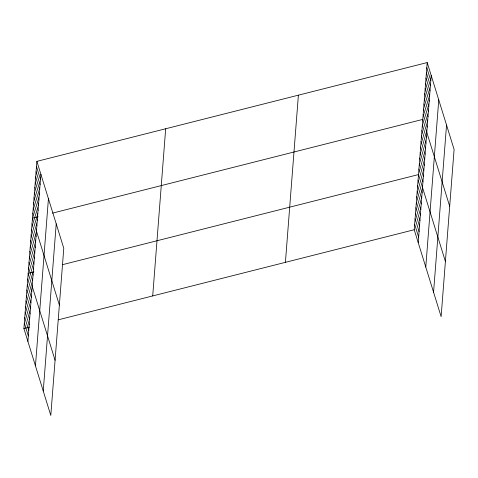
<?xml version="1.0" encoding="UTF-8"?>
<svg xmlns="http://www.w3.org/2000/svg" width="478" height="478" viewBox="0 0 478 478"><rect width="100%" height="100%" fill="white"/><g stroke="black" fill="none" stroke-linecap="round" stroke-linejoin="round"><path stroke-width="0.72" d="M36.878 161.361L63.777 248.267L50.799 415.436L23.9 328.529L36.878 161.361L427.201 62.564L454.1 149.471L441.122 316.639L414.223 229.733L427.201 62.564M27.897 341.441L40.875 174.273M35.456 365.861L48.433 198.693M43.247 391.016L56.219 223.847M152.709 295.924L165.681 128.755M285.414 262.338L298.392 95.17M418.22 242.651L431.198 75.482M425.779 267.071L438.756 99.902M433.564 292.225L446.542 125.057M38.186 216.749L32.462 218.195L59.368 305.101M52.502 213.122L422.785 119.404L449.69 206.311M33.908 271.91L28.184 273.362L55.084 360.269M62.528 264.669L418.507 174.572L445.406 261.478M23.9 328.529L29.624 327.077M58.25 319.836L414.223 229.733M426.794 67.733L430.798 80.651M426.394 72.901L430.391 85.819M425.994 78.069L429.991 90.981M425.593 83.232L429.591 96.15M425.193 88.4L429.19 101.318M424.793 93.569L428.79 106.486M424.392 98.737L428.39 111.649M423.992 103.899L427.989 116.817M423.586 109.068L427.589 121.986M423.185 114.236L427.183 127.154M422.361 124.919L426.358 137.837M421.931 130.434L425.928 143.352M421.5 135.955L425.498 148.867M421.076 141.47L425.073 154.388M420.646 146.985L424.643 159.903M420.216 152.5L424.213 165.418M419.792 158.021L423.789 170.933M419.361 163.536L423.359 176.454M418.931 169.051L422.928 181.969M418.077 180.087L422.074 193.004M417.647 185.601L421.644 198.519M417.222 191.116L421.22 204.034M416.792 196.637L420.789 209.549M416.362 202.152L420.359 215.07M415.938 207.667L419.935 220.585M415.507 213.182L419.505 226.1M415.077 218.703L419.075 231.621M414.653 224.218L418.65 237.136M36.471 166.523L40.475 179.441M36.071 171.692L40.074 184.61M35.671 176.86L39.668 189.778M35.27 182.028L39.268 194.94M34.87 187.191L38.867 200.109M34.47 192.359L38.467 205.277M34.069 197.528L38.067 210.445M33.669 202.696L37.666 215.614M33.269 207.864L37.266 220.776M32.863 213.027L36.866 225.945M32.038 223.71L36.035 236.628M31.608 229.231L35.605 242.143M31.178 234.746L35.175 247.664M30.753 240.261L34.751 253.179M30.323 245.776L34.32 258.694M29.893 251.297L33.89 264.214M29.469 256.811L33.466 269.729M29.039 262.326L33.036 275.244M28.608 267.847L32.606 280.759M27.754 278.877L31.751 291.795M27.324 284.392L31.321 297.31M26.899 289.913L30.897 302.825M26.469 295.428L30.467 308.346M26.039 300.943L30.042 313.861M25.615 306.458L29.612 319.376M25.185 311.979L29.182 324.897M24.754 317.494L28.758 330.412M24.33 323.009L28.327 335.926"/></g></svg>
